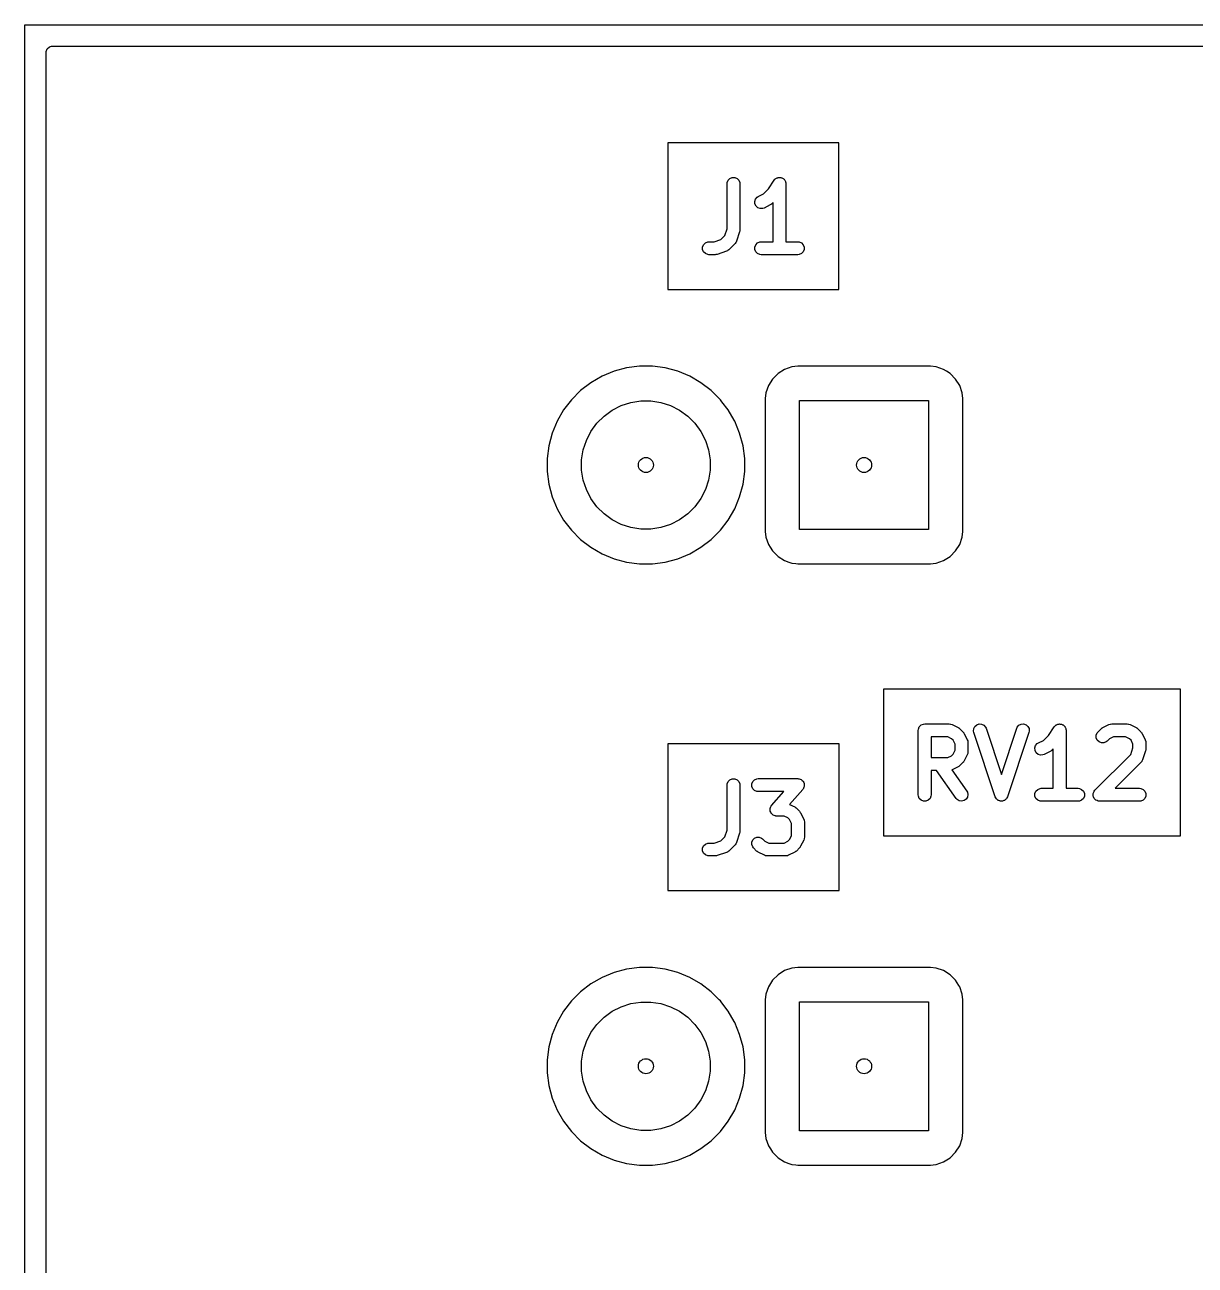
# Model space of a CAD drawing. Extents: x 20 to 124, y -124 to -20.
# Drawn here: x 20 to 47.25, y -48.88 to -20 of the extents above; entities that cross this region are included whole.
import ezdxf

# ---------------------------------------------------------------- set-up
doc = ezdxf.new("R2010")
doc.units = 0
doc.layers.add('BLACK', color=7, linetype='CONTINUOUS')
doc.layers.add('WHITE', color=7, linetype='CONTINUOUS')

msp = doc.modelspace()

# ---------------------------------------------------------------- linework, layer by layer
at = {"layer": 'BLACK', "linetype": 'CONTINUOUS'}
for p, q in [((20.572989, -20.511706), (20.6245, -20.5005)), ((20.6245, -20.5005), (123.3755, -20.5005)), ((20.5005, -20.6245), (20.520185, -20.557461)), ((20.5005, -26.160553), (20.5005, -20.6245)), ((20.520185, -20.557461), (20.572989, -20.511706)), ((38.9555, -22.744984), (34.973071, -22.744984)), ((34.973071, -22.744984), (34.973071, -26.160553)), ((38.9555, -26.160553), (38.9555, -22.744984)), ((36.35, -23.703328), (36.352882, -23.674064)), ((36.352882, -23.674064), (36.37528, -23.619992)), ((36.37528, -23.619992), (36.416664, -23.578608)), ((36.416664, -23.578608), (36.470736, -23.55621)), ((36.470736, -23.55621), (36.529264, -23.55621)), ((36.529264, -23.55621), (36.583336, -23.578608)), ((36.583336, -23.578608), (36.62472, -23.619992)), ((36.62472, -23.619992), (36.647118, -23.674064)), ((36.647118, -23.674064), (36.65, -23.703328)), ((37.312001, -23.822051), (37.446621, -23.620123)), ((37.446621, -23.620123), (37.446687, -23.620042)), ((37.446687, -23.620042), (37.446708, -23.619992)), ((37.446708, -23.619992), (37.446819, -23.61988)), ((37.446819, -23.61988), (37.465251, -23.597372)), ((37.465251, -23.597372), (37.477593, -23.589106)), ((37.477593, -23.589106), (37.488092, -23.578608)), ((37.488092, -23.578608), (37.501668, -23.572984)), ((37.501668, -23.572984), (37.513881, -23.564806)), ((37.513881, -23.564806), (37.528442, -23.561893)), ((37.528442, -23.561893), (37.542164, -23.55621)), ((37.542164, -23.55621), (37.556861, -23.55621)), ((37.556861, -23.55621), (37.571271, -23.553328)), ((37.571271, -23.553328), (37.585841, -23.55621)), ((37.585841, -23.55621), (37.600692, -23.55621)), ((37.600692, -23.55621), (37.614266, -23.561832)), ((37.614266, -23.561832), (37.628685, -23.564685)), ((37.628685, -23.564685), (37.641045, -23.572925)), ((37.641045, -23.572925), (37.654764, -23.578608)), ((37.654764, -23.578608), (37.665153, -23.588997)), ((37.665153, -23.588997), (37.677384, -23.597151)), ((37.677384, -23.597151), (37.685649, -23.609493)), ((37.685649, -23.609493), (37.696148, -23.619992)), ((37.696148, -23.619992), (37.701771, -23.633568)), ((37.701771, -23.633568), (37.70995, -23.645781)), ((37.70995, -23.645781), (37.712862, -23.660343)), ((37.712862, -23.660343), (37.718546, -23.674064)), ((37.718546, -23.674064), (37.721397, -23.703016)), ((36.35, -24.750416), (36.35, -23.703328)), ((36.65, -23.703328), (36.65, -24.774757)), ((37.075775, -23.997736), (37.19686, -23.937192)), ((37.19686, -23.937192), (37.312001, -23.822051)), ((37.721397, -23.703016), (37.721428, -23.70317)), ((37.721428, -23.70317), (37.721417, -23.703222)), ((37.721417, -23.703222), (37.721428, -23.703328)), ((37.721428, -23.703328), (37.721428, -25.053328)), ((36.994035, -24.113139), (37.012542, -24.057616)), ((36.998184, -24.171519), (36.994035, -24.113139)), ((37.024358, -24.223868), (36.998184, -24.171519)), ((37.012542, -24.057616), (37.050889, -24.013401)), ((37.068573, -24.262215), (37.024358, -24.223868)), ((37.050889, -24.013401), (37.075775, -23.997736)), ((37.352796, -24.194635), (37.209939, -24.266064)), ((37.365389, -24.186707), (37.352796, -24.194635)), ((37.369049, -24.185192), (37.365389, -24.186707)), ((37.373168, -24.18181), (37.369049, -24.185192)), ((37.377682, -24.17897), (37.373168, -24.18181)), ((37.380278, -24.175976), (37.377682, -24.17897)), ((37.39178, -24.166537), (37.380278, -24.175976)), ((37.421428, -24.136889), (37.39178, -24.166537)), ((37.421428, -25.053328), (37.421428, -24.136889)), ((37.124096, -24.280722), (37.068573, -24.262215)), ((37.182476, -24.276573), (37.124096, -24.280722)), ((37.209939, -24.266064), (37.182476, -24.276573)), ((36.297466, -24.908014), (36.35, -24.750416)), ((36.642302, -24.822192), (36.570873, -25.036477)), ((36.645601, -24.807682), (36.642302, -24.822192)), ((36.647118, -24.804021), (36.645601, -24.807682)), ((36.64764, -24.798712), (36.647118, -24.804021)), ((36.648822, -24.793518), (36.64764, -24.798712)), ((36.65, -24.774757), (36.648541, -24.789568)), ((36.648541, -24.789568), (36.648822, -24.793518)), ((35.781453, -25.174064), (35.803851, -25.119992)), ((35.803851, -25.119992), (35.845235, -25.078608)), ((35.845235, -25.078608), (35.899307, -25.05621)), ((35.899307, -25.05621), (35.928571, -25.053328)), ((35.928571, -25.053328), (36.047085, -25.053328)), ((36.047085, -25.053328), (36.204687, -25.000794)), ((36.204687, -25.000794), (36.297466, -24.908014)), ((36.534637, -25.095108), (36.39178, -25.237966)), ((36.553292, -25.072377), (36.534637, -25.095108)), ((36.555354, -25.067397), (36.553292, -25.072377)), ((36.558885, -25.063327), (36.555354, -25.067397)), ((36.570873, -25.036477), (36.558885, -25.063327)), ((36.995739, -25.174064), (37.018137, -25.119992)), ((37.018137, -25.119992), (37.059521, -25.078608)), ((37.059521, -25.078608), (37.113593, -25.05621)), ((37.113593, -25.05621), (37.142857, -25.053328)), ((37.142857, -25.053328), (37.421428, -25.053328)), ((37.721428, -25.053328), (38, -25.053328)), ((38, -25.053328), (38.029264, -25.05621)), ((38.029264, -25.05621), (38.083336, -25.078608)), ((38.083336, -25.078608), (38.12472, -25.119992)), ((38.12472, -25.119992), (38.147118, -25.174064)), ((35.781453, -25.232592), (35.781453, -25.174064)), ((35.803851, -25.286664), (35.781453, -25.232592)), ((35.845235, -25.328048), (35.803851, -25.286664)), ((35.899307, -25.350446), (35.845235, -25.328048)), ((35.928571, -25.353328), (35.899307, -25.350446)), ((36.071428, -25.353328), (35.928571, -25.353328)), ((36.086233, -25.351869), (36.071428, -25.353328)), ((36.090188, -25.352151), (36.086233, -25.351869)), ((36.095389, -25.350968), (36.090188, -25.352151)), ((36.100692, -25.350446), (36.095389, -25.350968)), ((36.104349, -25.34893), (36.100692, -25.350446)), ((36.118862, -25.345631), (36.104349, -25.34893)), ((36.333148, -25.274203), (36.118862, -25.345631)), ((36.359999, -25.262215), (36.333148, -25.274203)), ((36.36407, -25.258683), (36.359999, -25.262215)), ((36.36905, -25.256621), (36.36407, -25.258683)), ((36.39178, -25.237966), (36.36905, -25.256621)), ((36.995739, -25.232592), (36.995739, -25.174064)), ((37.018137, -25.286664), (36.995739, -25.232592)), ((37.059521, -25.328048), (37.018137, -25.286664)), ((37.113593, -25.350446), (37.059521, -25.328048)), ((37.142857, -25.353328), (37.113593, -25.350446)), ((38, -25.353328), (37.142857, -25.353328)), ((38.029264, -25.350446), (38, -25.353328)), ((38.083336, -25.328048), (38.029264, -25.350446)), ((38.12472, -25.286664), (38.083336, -25.328048)), ((38.147118, -25.232592), (38.12472, -25.286664)), ((38.147118, -25.174064), (38.147118, -25.232592)), ((20.5005, -27.161655), (20.5005, -26.160553)), ((34.973071, -26.160553), (38.9555, -26.160553)), ((20.5005, -27.410553), (20.5005, -27.161655)), ((20.5005, -30.099223), (20.5005, -27.410553)), ((34.010233, -27.988861), (33.718939, -28.066913)), ((34.309206, -27.949501), (34.010233, -27.988861)), ((34.309211, -27.9495), (34.309206, -27.949501)), ((34.309217, -27.9495), (34.309211, -27.9495)), ((34.610783, -27.9495), (34.309217, -27.9495)), ((34.610788, -27.9495), (34.610783, -27.9495)), ((34.610793, -27.949501), (34.610788, -27.9495)), ((34.909766, -27.988861), (34.610793, -27.949501)), ((35.20106, -28.066913), (34.909766, -27.988861)), ((37.860745, -27.964631), (37.690476, -28.024211)), ((37.86075, -27.96463), (37.860745, -27.964631)), ((37.995039, -27.9495), (37.86075, -27.96463)), ((37.995046, -27.9495), (37.995039, -27.9495)), ((41.084954, -27.9495), (37.995046, -27.9495)), ((41.08496, -27.9495), (41.084954, -27.9495)), ((41.219249, -27.96463), (41.08496, -27.9495)), ((41.219254, -27.964631), (41.219249, -27.96463)), ((41.389523, -28.024211), (41.219254, -27.964631)), ((33.440328, -28.182318), (33.179168, -28.333099)), ((33.440338, -28.182314), (33.440328, -28.182318)), ((33.718939, -28.066913), (33.440338, -28.182314)), ((35.479661, -28.182314), (35.20106, -28.066913)), ((35.479671, -28.182318), (35.479661, -28.182314)), ((35.740831, -28.333099), (35.479671, -28.182318)), ((37.410184, -28.247737), (37.314211, -28.400476)), ((37.537737, -28.120184), (37.410184, -28.247737)), ((37.690476, -28.024211), (37.537737, -28.120184)), ((41.457482, -28.066913), (41.389523, -28.024211)), ((41.542262, -28.120184), (41.457482, -28.066913)), ((41.669816, -28.247738), (41.542262, -28.120184)), ((41.765789, -28.400478), (41.669816, -28.247738)), ((32.939914, -28.516685), (32.726685, -28.729914)), ((32.939921, -28.516679), (32.939914, -28.516685)), ((33.179168, -28.333099), (32.939921, -28.516679)), ((35.980078, -28.516679), (35.740831, -28.333099)), ((35.980085, -28.516685), (35.980078, -28.516679)), ((36.168439, -28.705039), (35.980085, -28.516685)), ((37.25463, -28.57075), (37.2395, -28.705039)), ((37.254631, -28.570745), (37.25463, -28.57075)), ((37.314211, -28.400476), (37.254631, -28.570745)), ((41.825368, -28.570745), (41.765789, -28.400478)), ((41.8405, -28.705046), (41.825368, -28.570745)), ((32.726679, -28.729921), (32.543099, -28.969168)), ((32.726685, -28.729914), (32.726679, -28.729921)), ((33.676252, -28.97104), (33.885975, -28.864181)), ((33.885975, -28.864181), (34.109832, -28.791445)), ((34.109832, -28.791445), (34.342311, -28.754624)), ((34.342311, -28.754624), (34.577689, -28.754624)), ((34.577689, -28.754624), (34.810168, -28.791445)), ((34.810168, -28.791445), (35.034025, -28.864181)), ((35.034025, -28.864181), (35.243748, -28.97104)), ((36.193314, -28.729914), (36.168439, -28.705039)), ((36.19332, -28.729921), (36.193314, -28.729914)), ((36.229486, -28.777053), (36.19332, -28.729921)), ((36.3769, -28.969168), (36.229486, -28.777053)), ((37.2395, -28.705039), (37.2395, -31.79496)), ((38.04, -31.75), (38.04, -28.75)), ((38.04, -28.75), (41.04, -28.75)), ((41.04, -28.75), (41.04, -31.75)), ((41.8405, -30.124038), (41.8405, -28.705046)), ((32.543099, -28.969168), (32.392318, -29.230328)), ((33.319391, -29.275828), (33.485828, -29.109391)), ((33.485828, -29.109391), (33.676252, -28.97104)), ((35.243748, -28.97104), (35.434172, -29.109391)), ((35.434172, -29.109391), (35.600609, -29.275828)), ((36.514414, -29.20735), (36.3769, -28.969168)), ((32.392314, -29.230338), (32.276913, -29.508939)), ((32.392318, -29.230328), (32.392314, -29.230338)), ((33.18104, -29.466252), (33.319391, -29.275828)), ((35.600609, -29.275828), (35.73896, -29.466252)), ((36.527683, -29.230332), (36.514414, -29.20735)), ((36.643087, -29.508942), (36.527683, -29.230332)), ((32.276913, -29.508939), (32.198861, -29.800233)), ((33.001445, -29.899832), (33.074181, -29.675975)), ((33.074181, -29.675975), (33.18104, -29.466252)), ((35.73896, -29.466252), (35.845819, -29.675975)), ((35.845819, -29.675975), (35.918555, -29.899832)), ((36.721138, -29.800232), (36.643087, -29.508942)), ((32.198861, -29.800233), (32.159501, -30.099206)), ((32.964624, -30.132311), (33.001445, -29.899832)), ((35.918555, -29.899832), (35.955376, -30.132311)), ((36.7605, -30.099217), (36.721138, -29.800232)), ((20.5005, -40.160553), (20.5005, -30.099223)), ((32.159501, -30.099206), (32.1595, -30.099223)), ((32.1595, -30.099223), (32.1595, -30.400776)), ((32.964624, -30.367689), (32.964624, -30.132311)), ((35.955376, -30.132311), (35.955376, -30.367689)), ((36.7605, -30.400783), (36.7605, -30.099217)), ((41.8405, -31.794954), (41.8405, -30.124038)), ((32.1595, -30.400776), (32.159501, -30.400793)), ((32.159501, -30.400793), (32.198861, -30.699766)), ((33.001445, -30.600168), (32.964624, -30.367689)), ((33.074181, -30.824025), (33.001445, -30.600168)), ((35.918555, -30.600168), (35.845819, -30.824025)), ((35.955376, -30.367689), (35.918555, -30.600168)), ((36.721138, -30.699768), (36.7605, -30.400783)), ((32.198861, -30.699766), (32.276913, -30.99106)), ((33.18104, -31.033748), (33.074181, -30.824025)), ((35.845819, -30.824025), (35.73896, -31.033748)), ((36.643087, -30.991058), (36.721138, -30.699768)), ((32.276913, -30.99106), (32.392314, -31.269661)), ((33.319391, -31.224172), (33.18104, -31.033748)), ((35.73896, -31.033748), (35.600609, -31.224172)), ((36.527683, -31.269668), (36.643087, -30.991058)), ((32.392314, -31.269661), (32.392318, -31.269671)), ((32.392318, -31.269671), (32.543099, -31.530831)), ((33.485828, -31.390609), (33.319391, -31.224172)), ((33.676252, -31.52896), (33.485828, -31.390609)), ((35.434172, -31.390609), (35.243748, -31.52896)), ((35.600609, -31.224172), (35.434172, -31.390609)), ((36.3769, -31.530832), (36.527683, -31.269668)), ((32.543099, -31.530831), (32.726679, -31.770078)), ((32.726679, -31.770078), (32.726685, -31.770085)), ((32.726685, -31.770085), (32.939914, -31.983314)), ((33.885975, -31.635819), (33.676252, -31.52896)), ((34.109832, -31.708555), (33.885975, -31.635819)), ((34.342311, -31.745376), (34.109832, -31.708555)), ((34.577689, -31.745376), (34.342311, -31.745376)), ((34.810168, -31.708555), (34.577689, -31.745376)), ((35.034025, -31.635819), (34.810168, -31.708555)), ((35.243748, -31.52896), (35.034025, -31.635819)), ((35.98008, -31.983319), (36.193319, -31.77008)), ((36.193319, -31.77008), (36.3769, -31.530832)), ((41.04, -31.75), (38.04, -31.75)), ((32.939914, -31.983314), (32.939921, -31.98332)), ((32.939921, -31.98332), (33.179168, -32.1669)), ((35.740832, -32.1669), (35.98008, -31.983319)), ((37.2395, -31.79496), (37.25463, -31.929249)), ((37.25463, -31.929249), (37.254631, -31.929254)), ((37.254631, -31.929254), (37.314211, -32.099523)), ((41.765789, -32.099522), (41.825368, -31.929255)), ((41.825368, -31.929255), (41.8405, -31.794954)), ((33.179168, -32.1669), (33.440328, -32.317681)), ((33.440328, -32.317681), (33.440329, -32.317681)), ((33.440329, -32.317681), (33.440332, -32.317683)), ((33.440332, -32.317683), (33.626072, -32.394619)), ((35.201058, -32.433087), (35.479668, -32.317683)), ((35.479668, -32.317683), (35.740832, -32.1669)), ((37.314211, -32.099523), (37.356547, -32.1669)), ((37.356547, -32.1669), (37.410184, -32.252262)), ((37.410184, -32.252262), (37.537738, -32.379816)), ((41.542262, -32.379816), (41.669816, -32.252262)), ((41.669816, -32.252262), (41.765789, -32.099522)), ((33.626072, -32.394619), (33.718939, -32.433086)), ((33.718939, -32.433086), (33.71894, -32.433086)), ((33.71894, -32.433086), (33.718942, -32.433087)), ((33.718942, -32.433087), (34.010232, -32.511138)), ((34.010232, -32.511138), (34.309217, -32.5505)), ((34.309217, -32.5505), (34.309224, -32.5505)), ((34.309224, -32.5505), (34.610776, -32.5505)), ((34.610776, -32.5505), (34.610783, -32.5505)), ((34.610783, -32.5505), (34.909768, -32.511138)), ((34.909768, -32.511138), (35.201058, -32.433087)), ((37.537738, -32.379816), (37.690478, -32.475789)), ((37.690478, -32.475789), (37.7915, -32.511138)), ((37.7915, -32.511138), (37.860745, -32.535368)), ((37.860745, -32.535368), (37.86075, -32.535369)), ((37.86075, -32.535369), (37.951246, -32.545565)), ((37.951246, -32.545565), (37.99504, -32.550499)), ((37.99504, -32.550499), (37.995043, -32.5505)), ((37.995043, -32.5505), (37.995046, -32.5505)), ((37.995046, -32.5505), (41.084957, -32.5505)), ((41.084957, -32.5505), (41.084958, -32.550499)), ((41.084958, -32.550499), (41.152104, -32.542934)), ((41.152104, -32.542934), (41.219249, -32.535369)), ((41.219249, -32.535369), (41.219252, -32.535368)), ((41.219252, -32.535368), (41.219255, -32.535368)), ((41.219255, -32.535368), (41.389522, -32.475789)), ((41.389522, -32.475789), (41.542262, -32.379816)), ((46.907939, -35.469984), (39.995214, -35.469984)), ((39.995214, -35.469984), (39.995214, -38.886655)), ((46.907939, -37.124038), (46.907939, -35.469984)), ((40.803596, -36.399064), (40.825994, -36.344992)), ((40.825994, -36.344992), (40.867378, -36.303608)), ((40.867378, -36.303608), (40.92145, -36.28121)), ((40.92145, -36.28121), (40.950714, -36.278328)), ((40.950714, -36.278328), (41.522143, -36.278328)), ((41.522143, -36.278328), (41.551407, -36.28121)), ((41.551407, -36.28121), (41.556387, -36.283273)), ((41.556387, -36.283273), (41.561762, -36.283655)), ((41.561762, -36.283655), (41.589225, -36.294164)), ((41.589225, -36.294164), (41.732082, -36.365593)), ((41.732082, -36.365593), (41.744677, -36.373521)), ((41.744677, -36.373521), (41.748334, -36.375036)), ((41.748334, -36.375036), (41.752451, -36.378415)), ((41.752451, -36.378415), (41.756968, -36.381258)), ((41.756968, -36.381258), (41.759565, -36.384252)), ((41.759565, -36.384252), (41.771065, -36.39369)), ((42.087607, -36.447089), (42.091756, -36.388708)), ((42.091756, -36.388708), (42.11793, -36.336361)), ((42.11793, -36.336361), (42.162144, -36.298014)), ((42.162144, -36.298014), (42.217668, -36.279506)), ((42.217668, -36.279506), (42.276049, -36.283655)), ((42.276049, -36.283655), (42.328396, -36.309829)), ((42.328396, -36.309829), (42.366743, -36.354043)), ((42.366743, -36.354043), (42.378731, -36.380894)), ((42.378731, -36.380894), (42.736429, -37.453986)), ((42.736429, -37.453986), (43.094127, -36.380894)), ((43.094127, -36.380894), (43.106115, -36.354043)), ((43.106115, -36.354043), (43.144462, -36.309828)), ((43.144462, -36.309828), (43.19681, -36.283655)), ((43.19681, -36.283655), (43.25519, -36.279505)), ((43.25519, -36.279505), (43.310714, -36.298014)), ((43.310714, -36.298014), (43.354928, -36.336361)), ((43.354928, -36.336361), (43.381102, -36.388708)), ((43.381102, -36.388708), (43.385252, -36.447088)), ((43.834144, -36.547051), (43.968764, -36.345123)), ((43.968764, -36.345123), (43.96883, -36.345042)), ((43.96883, -36.345042), (43.968851, -36.344992)), ((43.968851, -36.344992), (43.968962, -36.34488)), ((43.968962, -36.34488), (43.987394, -36.322372)), ((43.987394, -36.322372), (43.999736, -36.314106)), ((43.999736, -36.314106), (44.010235, -36.303608)), ((44.010235, -36.303608), (44.023811, -36.297984)), ((44.023811, -36.297984), (44.036024, -36.289806)), ((44.036024, -36.289806), (44.050585, -36.286893)), ((44.050585, -36.286893), (44.064307, -36.28121)), ((44.064307, -36.28121), (44.079004, -36.28121)), ((44.079004, -36.28121), (44.093414, -36.278328)), ((44.093414, -36.278328), (44.107984, -36.28121)), ((44.107984, -36.28121), (44.122835, -36.28121)), ((44.122835, -36.28121), (44.136409, -36.286832)), ((44.136409, -36.286832), (44.150828, -36.289685)), ((44.150828, -36.289685), (44.163188, -36.297925)), ((44.163188, -36.297925), (44.176907, -36.303608)), ((44.176907, -36.303608), (44.187296, -36.313997)), ((44.187296, -36.313997), (44.199527, -36.322151)), ((44.199527, -36.322151), (44.207792, -36.334493)), ((44.207792, -36.334493), (44.218291, -36.344992)), ((44.218291, -36.344992), (44.223914, -36.358568)), ((44.223914, -36.358568), (44.232093, -36.370781)), ((44.232093, -36.370781), (44.235005, -36.385343)), ((44.235005, -36.385343), (44.240689, -36.399064)), ((45.058933, -36.393691), (45.070435, -36.38425)), ((45.070435, -36.38425), (45.073031, -36.381258)), ((45.073031, -36.381258), (45.07754, -36.378419)), ((45.07754, -36.378419), (45.081663, -36.375036)), ((45.081663, -36.375036), (45.085325, -36.373519)), ((45.085325, -36.373519), (45.097917, -36.365593)), ((45.097917, -36.365593), (45.240775, -36.294164)), ((45.240775, -36.294164), (45.268238, -36.283654)), ((45.268238, -36.283654), (45.273615, -36.283271)), ((45.273615, -36.283271), (45.278593, -36.28121)), ((45.278593, -36.28121), (45.307857, -36.278328)), ((45.307857, -36.278328), (45.664999, -36.278328)), ((45.664999, -36.278328), (45.694263, -36.28121)), ((45.694263, -36.28121), (45.69924, -36.283271)), ((45.69924, -36.283271), (45.704618, -36.283654)), ((45.704618, -36.283654), (45.732081, -36.294164)), ((45.732081, -36.294164), (45.874939, -36.365593)), ((45.874939, -36.365593), (45.887532, -36.37352)), ((45.887532, -36.37352), (45.891192, -36.375036)), ((45.891192, -36.375036), (45.895311, -36.378417)), ((45.895311, -36.378417), (45.899825, -36.381258)), ((45.899825, -36.381258), (45.902421, -36.384251)), ((45.902421, -36.384251), (45.913923, -36.393691)), ((40.800714, -36.428328), (40.803596, -36.399064)), ((40.800714, -37.928328), (40.800714, -36.428328)), ((41.486733, -36.578328), (41.100714, -36.578328)), ((41.100714, -36.578328), (41.100714, -37.064042)), ((41.576147, -36.623035), (41.486733, -36.578328)), ((41.613151, -36.660039), (41.576147, -36.623035)), ((41.657857, -36.749451), (41.613151, -36.660039)), ((41.771065, -36.39369), (41.842494, -36.465118)), ((41.842494, -36.465118), (41.851936, -36.476623)), ((41.851936, -36.476623), (41.854928, -36.479218)), ((41.854928, -36.479218), (41.857767, -36.483728)), ((41.857767, -36.483728), (41.861149, -36.487849)), ((41.861149, -36.487849), (41.862664, -36.491508)), ((41.862664, -36.491508), (41.870593, -36.504103)), ((41.870593, -36.504103), (41.942021, -36.646961)), ((41.942021, -36.646961), (41.952531, -36.674424)), ((41.952531, -36.674424), (41.952912, -36.679799)), ((41.952912, -36.679799), (41.954975, -36.684778)), ((42.094127, -36.475762), (42.087607, -36.447089)), ((42.594127, -37.975762), (42.094127, -36.475762)), ((43.378732, -36.475762), (42.878731, -37.975762)), ((43.385252, -36.447088), (43.378732, -36.475762)), ((43.597918, -36.722736), (43.719003, -36.662192)), ((43.719003, -36.662192), (43.834144, -36.547051)), ((44.240689, -36.399064), (44.24354, -36.428016)), ((44.24354, -36.428016), (44.243571, -36.42817)), ((44.243571, -36.42817), (44.24356, -36.428222)), ((44.24356, -36.428222), (44.243571, -36.428328)), ((44.243571, -36.428328), (44.243571, -37.778328)), ((44.946453, -36.541922), (44.96885, -36.48785)), ((44.946453, -36.600448), (44.946453, -36.541922)), ((44.96885, -36.65452), (44.946453, -36.600448)), ((44.96885, -36.48785), (44.987505, -36.465119)), ((45.010236, -36.695906), (44.96885, -36.65452)), ((44.987505, -36.465119), (45.058933, -36.393691)), ((45.199637, -36.677251), (45.176906, -36.695906)), ((45.253853, -36.623035), (45.199637, -36.677251)), ((45.343267, -36.578328), (45.253853, -36.623035)), ((45.629589, -36.578328), (45.343267, -36.578328)), ((45.719003, -36.623035), (45.629589, -36.578328)), ((45.756007, -36.660039), (45.719003, -36.623035)), ((45.800714, -36.749452), (45.756007, -36.660039)), ((45.913923, -36.393691), (45.985351, -36.465119)), ((45.985351, -36.465119), (45.994791, -36.476621)), ((45.994791, -36.476621), (45.997784, -36.479217)), ((45.997784, -36.479217), (46.000622, -36.483726)), ((46.000622, -36.483726), (46.004006, -36.487849)), ((46.004006, -36.487849), (46.005522, -36.491511)), ((46.005522, -36.491511), (46.013449, -36.504103)), ((46.013449, -36.504103), (46.084878, -36.646959)), ((46.084878, -36.646959), (46.095387, -36.674423)), ((46.095387, -36.674423), (46.095768, -36.679797)), ((46.095768, -36.679797), (46.097832, -36.684778)), ((38.957225, -36.746187), (34.973071, -36.746187)), ((34.973071, -36.746187), (34.973071, -40.160553)), ((38.957225, -38.886655), (38.957225, -36.746187)), ((41.61315, -36.982331), (41.657857, -36.892918)), ((41.657857, -36.892918), (41.657857, -36.749451)), ((41.952531, -36.967946), (41.942021, -36.995409)), ((41.952912, -36.96257), (41.952531, -36.967946)), ((41.954975, -36.957592), (41.952912, -36.96257)), ((41.954975, -36.684778), (41.957857, -36.714042)), ((41.957857, -36.928328), (41.954975, -36.957592)), ((41.957857, -36.714042), (41.957857, -36.928328)), ((43.516178, -36.838139), (43.534685, -36.782616)), ((43.520327, -36.896519), (43.516178, -36.838139)), ((43.546501, -36.948868), (43.520327, -36.896519)), ((43.534685, -36.782616), (43.573032, -36.738401)), ((43.590716, -36.987215), (43.546501, -36.948868)), ((43.573032, -36.738401), (43.597918, -36.722736)), ((43.874939, -36.919635), (43.732082, -36.991064)), ((43.887532, -36.911707), (43.874939, -36.919635)), ((43.891192, -36.910192), (43.887532, -36.911707)), ((43.895311, -36.90681), (43.891192, -36.910192)), ((43.899825, -36.90397), (43.895311, -36.90681)), ((43.902421, -36.900976), (43.899825, -36.90397)), ((43.913923, -36.891537), (43.902421, -36.900976)), ((43.943571, -36.861889), (43.913923, -36.891537)), ((43.943571, -37.778328), (43.943571, -36.861889)), ((45.064308, -36.718303), (45.010236, -36.695906)), ((45.122834, -36.718303), (45.064308, -36.718303)), ((45.176906, -36.695906), (45.122834, -36.718303)), ((45.74818, -36.990157), (45.800714, -36.832559)), ((45.800714, -36.832559), (45.800714, -36.749452)), ((46.093016, -36.904335), (46.021587, -37.11862)), ((46.096315, -36.889825), (46.093016, -36.904335)), ((46.097832, -36.886164), (46.096315, -36.889825)), ((46.097832, -36.684778), (46.100714, -36.714042)), ((46.098354, -36.880855), (46.097832, -36.886164)), ((46.099536, -36.875661), (46.098354, -36.880855)), ((46.100714, -36.8569), (46.099255, -36.871711)), ((46.099255, -36.871711), (46.099536, -36.875661)), ((46.100714, -36.714042), (46.100714, -36.8569)), ((41.100714, -37.064042), (41.486733, -37.064042)), ((41.486733, -37.064042), (41.576145, -37.019336)), ((41.576145, -37.019336), (41.61315, -36.982331)), ((41.759564, -37.258119), (41.756968, -37.261113)), ((41.771066, -37.24868), (41.759564, -37.258119)), ((41.842495, -37.177251), (41.771066, -37.24868)), ((41.851936, -37.165746), (41.842495, -37.177251)), ((41.854928, -37.163152), (41.851936, -37.165746)), ((41.857766, -37.158642), (41.854928, -37.163152)), ((41.86115, -37.15452), (41.857766, -37.158642)), ((41.862666, -37.150858), (41.86115, -37.15452)), ((41.870593, -37.138267), (41.862666, -37.150858)), ((41.942021, -36.995409), (41.870593, -37.138267)), ((43.646239, -37.005722), (43.590716, -36.987215)), ((43.704619, -37.001573), (43.646239, -37.005722)), ((43.732082, -36.991064), (43.704619, -37.001573)), ((44.916076, -37.822262), (45.74818, -36.990157)), ((45.985351, -37.177251), (45.384274, -37.778328)), ((46.004006, -37.154521), (45.985351, -37.177251)), ((46.006069, -37.149539), (46.004006, -37.154521)), ((46.009599, -37.14547), (46.006069, -37.149539)), ((46.021587, -37.11862), (46.009599, -37.14547)), ((46.907939, -38.886655), (46.907939, -37.124038)), ((41.229759, -37.364042), (41.100714, -37.364042)), ((41.100714, -37.364042), (41.100714, -37.928328)), ((41.684972, -38.014347), (41.229759, -37.364042)), ((41.589225, -37.348206), (41.58579, -37.34952)), ((41.58579, -37.34952), (41.930742, -37.842309)), ((41.732082, -37.276778), (41.589225, -37.348206)), ((41.744675, -37.26885), (41.732082, -37.276778)), ((41.748335, -37.267335), (41.744675, -37.26885)), ((41.752454, -37.263953), (41.748335, -37.267335)), ((41.756968, -37.261113), (41.752454, -37.263953)), ((36.35, -37.703328), (36.352882, -37.674064)), ((36.35, -38.750416), (36.35, -37.703328)), ((36.352882, -37.674064), (36.37528, -37.619992)), ((36.37528, -37.619992), (36.416664, -37.578608)), ((36.416664, -37.578608), (36.470736, -37.55621)), ((36.470736, -37.55621), (36.529264, -37.55621)), ((36.529264, -37.55621), (36.583336, -37.578608)), ((36.583336, -37.578608), (36.62472, -37.619992)), ((36.62472, -37.619992), (36.647118, -37.674064)), ((36.647118, -37.674064), (36.65, -37.703328)), ((36.65, -37.703328), (36.65, -38.774757)), ((36.92431, -37.674064), (36.946708, -37.619992)), ((36.92431, -37.732592), (36.92431, -37.674064)), ((36.946708, -37.786664), (36.92431, -37.732592)), ((36.946708, -37.619992), (36.988092, -37.578608)), ((36.988092, -37.828048), (36.946708, -37.786664)), ((36.988092, -37.578608), (37.042164, -37.55621)), ((37.042164, -37.850446), (36.988092, -37.828048)), ((37.042164, -37.55621), (37.071428, -37.553328)), ((37.071428, -37.553328), (38, -37.553328)), ((38.112886, -37.802104), (37.805952, -38.152886)), ((38, -37.553328), (38.015477, -37.554852)), ((38.015477, -37.554852), (38.019412, -37.55459)), ((38.019412, -37.55459), (38.022122, -37.555506)), ((38.022122, -37.555506), (38.029264, -37.55621)), ((38.029264, -37.55621), (38.051778, -37.565536)), ((38.051778, -37.565536), (38.074854, -37.57334)), ((38.074854, -37.57334), (38.078661, -37.576671)), ((38.078661, -37.576671), (38.083336, -37.578608)), ((38.083336, -37.578608), (38.100565, -37.595837)), ((38.100565, -37.595837), (38.118901, -37.611881)), ((38.121929, -37.789454), (38.112886, -37.802104)), ((38.118901, -37.611881), (38.121143, -37.616415)), ((38.121143, -37.616415), (38.12472, -37.619992)), ((38.12472, -37.786664), (38.121929, -37.789454)), ((38.12472, -37.619992), (38.134046, -37.642508)), ((38.125815, -37.784019), (38.12472, -37.786664)), ((38.129988, -37.778183), (38.125815, -37.784019)), ((38.137793, -37.755103), (38.129988, -37.778183)), ((38.134046, -37.642508), (38.144845, -37.664344)), ((38.147118, -37.732592), (38.137793, -37.755103)), ((38.144845, -37.664344), (38.145181, -37.669388)), ((38.145181, -37.669388), (38.147118, -37.674064)), ((38.147118, -37.674064), (38.147118, -37.698439)), ((38.147118, -37.698439), (38.148738, -37.72274)), ((38.148738, -37.72274), (38.147118, -37.72753)), ((38.147118, -37.72753), (38.147118, -37.732592)), ((43.54028, -37.844992), (43.581664, -37.803608)), ((43.581664, -37.803608), (43.635736, -37.78121)), ((43.635736, -37.78121), (43.665, -37.778328)), ((43.665, -37.778328), (43.943571, -37.778328)), ((44.243571, -37.778328), (44.522143, -37.778328)), ((44.522143, -37.778328), (44.551407, -37.78121)), ((44.551407, -37.78121), (44.605479, -37.803608)), ((44.605479, -37.803608), (44.646863, -37.844992)), ((44.897421, -37.844993), (44.916076, -37.822262)), ((45.384274, -37.778328), (45.950714, -37.778328)), ((45.950714, -37.778328), (45.979978, -37.78121)), ((45.979978, -37.78121), (46.03405, -37.803608)), ((46.03405, -37.803608), (46.075434, -37.844992)), ((37.071428, -37.853328), (37.042164, -37.850446)), ((37.669435, -37.853328), (37.071428, -37.853328)), ((37.387113, -38.175981), (37.669435, -37.853328)), ((40.803596, -37.957592), (40.800714, -37.928328)), ((40.825994, -38.011664), (40.803596, -37.957592)), ((40.867378, -38.053048), (40.825994, -38.011664)), ((40.92145, -38.075446), (40.867378, -38.053048)), ((40.979978, -38.075446), (40.92145, -38.075446)), ((41.03405, -38.053048), (40.979978, -38.075446)), ((41.075434, -38.011664), (41.03405, -38.053048)), ((41.097832, -37.957592), (41.075434, -38.011664)), ((41.100714, -37.928328), (41.097832, -37.957592)), ((41.704115, -38.036669), (41.684972, -38.014347)), ((41.753472, -38.068122), (41.704115, -38.036669)), ((41.811108, -38.078293), (41.753472, -38.068122)), ((41.86825, -38.065634), (41.811108, -38.078293)), ((41.916198, -38.03207), (41.86825, -38.065634)), ((41.947651, -37.982713), (41.916198, -38.03207)), ((41.930742, -37.842309), (41.945163, -37.867935)), ((41.945163, -37.867935), (41.957822, -37.925077)), ((41.957822, -37.925077), (41.947651, -37.982713)), ((42.606115, -38.002613), (42.594127, -37.975762)), ((42.613137, -38.01071), (42.606115, -38.002613)), ((42.61793, -38.020295), (42.613137, -38.01071)), ((42.632136, -38.032616), (42.61793, -38.020295)), ((42.644462, -38.046828), (42.632136, -38.032616)), ((42.654049, -38.051621), (42.644462, -38.046828)), ((42.662144, -38.058642), (42.654049, -38.051621)), ((42.679986, -38.064589), (42.662144, -38.058642)), ((42.69681, -38.073001), (42.679986, -38.064589)), ((42.7075, -38.07376), (42.69681, -38.073001)), ((42.717668, -38.07715), (42.7075, -38.07376)), ((42.736424, -38.075817), (42.717668, -38.07715)), ((42.75519, -38.077151), (42.736424, -38.075817)), ((42.76536, -38.07376), (42.75519, -38.077151)), ((42.776049, -38.073001), (42.76536, -38.07376)), ((42.79287, -38.06459), (42.776049, -38.073001)), ((42.810714, -38.058642), (42.79287, -38.06459)), ((42.81881, -38.051619), (42.810714, -38.058642)), ((42.828396, -38.046827), (42.81881, -38.051619)), ((42.840719, -38.032618), (42.828396, -38.046827)), ((42.854928, -38.020295), (42.840719, -38.032618)), ((42.85972, -38.010709), (42.854928, -38.020295)), ((42.866743, -38.002613), (42.85972, -38.010709)), ((42.878731, -37.975762), (42.866743, -38.002613)), ((43.517882, -37.899064), (43.54028, -37.844992)), ((43.517882, -37.957592), (43.517882, -37.899064)), ((43.54028, -38.011664), (43.517882, -37.957592)), ((43.581664, -38.053048), (43.54028, -38.011664)), ((43.635736, -38.075446), (43.581664, -38.053048)), ((43.665, -38.078328), (43.635736, -38.075446)), ((44.522143, -38.078328), (43.665, -38.078328)), ((44.551407, -38.075446), (44.522143, -38.078328)), ((44.605479, -38.053048), (44.551407, -38.075446)), ((44.646863, -38.011664), (44.605479, -38.053048)), ((44.646863, -37.844992), (44.669261, -37.899064)), ((44.669261, -37.957592), (44.646863, -38.011664)), ((44.669261, -37.899064), (44.669261, -37.957592)), ((44.875024, -37.899064), (44.887918, -37.867935)), ((44.875024, -37.957592), (44.875024, -37.899064)), ((44.884301, -37.979989), (44.875024, -37.957592)), ((44.897421, -38.011663), (44.884301, -37.979989)), ((44.887918, -37.867935), (44.897421, -37.844993)), ((44.938807, -38.053049), (44.897421, -38.011663)), ((44.96919, -38.065634), (44.938807, -38.053049)), ((44.992878, -38.075446), (44.96919, -38.065634)), ((45.022142, -38.078328), (44.992878, -38.075446)), ((45.950714, -38.078328), (45.022142, -38.078328)), ((45.979978, -38.075446), (45.950714, -38.078328)), ((46.03405, -38.053048), (45.979978, -38.075446)), ((46.075434, -38.011664), (46.03405, -38.053048)), ((46.075434, -37.844992), (46.097832, -37.899064)), ((46.097832, -37.957592), (46.075434, -38.011664)), ((46.097832, -37.899064), (46.097832, -37.957592)), ((37.351261, -38.255345), (37.352882, -38.250552)), ((37.352882, -38.279654), (37.351261, -38.255345)), ((37.352882, -38.245493), (37.362205, -38.222984)), ((37.352882, -38.250552), (37.352882, -38.245493)), ((37.352882, -38.304021), (37.352882, -38.279654)), ((37.354818, -38.308696), (37.352882, -38.304021)), ((37.355155, -38.313741), (37.354818, -38.308696)), ((37.365953, -38.335576), (37.355155, -38.313741)), ((37.362205, -38.222984), (37.370012, -38.199903)), ((37.37528, -38.358093), (37.365953, -38.335576)), ((37.370012, -38.199903), (37.374183, -38.194066)), ((37.374183, -38.194066), (37.37528, -38.191421)), ((37.37528, -38.191421), (37.378069, -38.188631)), ((37.378856, -38.361669), (37.37528, -38.358093)), ((37.378069, -38.188631), (37.387113, -38.175981)), ((37.381099, -38.366204), (37.378856, -38.361669)), ((37.399434, -38.382247), (37.381099, -38.366204)), ((37.416664, -38.399477), (37.399434, -38.382247)), ((37.421338, -38.401413), (37.416664, -38.399477)), ((37.425146, -38.404745), (37.421338, -38.401413)), ((37.448227, -38.412551), (37.425146, -38.404745)), ((37.470736, -38.421875), (37.448227, -38.412551)), ((37.805952, -38.152886), (37.924225, -38.212021)), ((37.924225, -38.212021), (37.936819, -38.219949)), ((37.936819, -38.219949), (37.940479, -38.221465)), ((37.940479, -38.221465), (37.944599, -38.224846)), ((37.944599, -38.224846), (37.94911, -38.227686)), ((37.94911, -38.227686), (37.951704, -38.230677)), ((37.951704, -38.230677), (37.96321, -38.24012)), ((37.96321, -38.24012), (38.034638, -38.311549)), ((38.034638, -38.311549), (38.044076, -38.323049)), ((38.044076, -38.323049), (38.04707, -38.325646)), ((38.04707, -38.325646), (38.04991, -38.330158)), ((38.04991, -38.330158), (38.053292, -38.334279)), ((38.053292, -38.334279), (38.054807, -38.337938)), ((38.054807, -38.337938), (38.062735, -38.350532)), ((38.062735, -38.350532), (38.134164, -38.493388)), ((37.477873, -38.422577), (37.470736, -38.421875)), ((37.480588, -38.423496), (37.477873, -38.422577)), ((37.484527, -38.423233), (37.480588, -38.423496)), ((37.5, -38.424757), (37.484527, -38.423233)), ((37.678876, -38.424757), (37.5, -38.424757)), ((37.768289, -38.469463), (37.678876, -38.424757)), ((37.805292, -38.506467), (37.768289, -38.469463)), ((37.85, -38.595881), (37.805292, -38.506467)), ((37.85, -38.882203), (37.85, -38.595881)), ((38.134164, -38.493388), (38.144673, -38.520852)), ((38.144673, -38.520852), (38.145054, -38.526226)), ((38.145054, -38.526226), (38.147118, -38.531207)), ((38.147118, -38.531207), (38.15, -38.560471)), ((38.15, -38.560471), (38.15, -38.917614)), ((36.204687, -39.000794), (36.297466, -38.908014)), ((36.297466, -38.908014), (36.35, -38.750416)), ((36.642302, -38.822192), (36.570873, -39.036477)), ((36.645601, -38.807682), (36.642302, -38.822192)), ((36.647118, -38.804021), (36.645601, -38.807682)), ((36.64764, -38.798712), (36.647118, -38.804021)), ((36.648822, -38.793518), (36.64764, -38.798712)), ((36.65, -38.774757), (36.648541, -38.789568)), ((36.648541, -38.789568), (36.648822, -38.793518)), ((36.92431, -39.031208), (36.946707, -38.977136)), ((36.946707, -38.977136), (36.988093, -38.93575)), ((36.988093, -38.93575), (37.042165, -38.913353)), ((37.042165, -38.913353), (37.100691, -38.913353)), ((37.100691, -38.913353), (37.154763, -38.93575)), ((37.154763, -38.93575), (37.177494, -38.954405)), ((37.177494, -38.954405), (37.23171, -39.008621)), ((37.768289, -39.008621), (37.805292, -38.971617)), ((37.805292, -38.971617), (37.85, -38.882203)), ((38.134164, -38.984697), (38.062735, -39.127553)), ((38.144673, -38.957233), (38.134164, -38.984697)), ((38.145054, -38.951858), (38.144673, -38.957233)), ((38.147118, -38.946878), (38.145054, -38.951858)), ((38.15, -38.917614), (38.147118, -38.946878)), ((38.957225, -39.661655), (38.957225, -38.886655)), ((39.995214, -38.886655), (46.907939, -38.886655)), ((35.781453, -39.174064), (35.803851, -39.119992)), ((35.781453, -39.232592), (35.781453, -39.174064)), ((35.803851, -39.286664), (35.781453, -39.232592)), ((35.803851, -39.119992), (35.845235, -39.078608)), ((35.845235, -39.078608), (35.899307, -39.05621)), ((35.899307, -39.05621), (35.928571, -39.053328)), ((35.928571, -39.053328), (36.047085, -39.053328)), ((36.047085, -39.053328), (36.204687, -39.000794)), ((36.333148, -39.274203), (36.118862, -39.345631)), ((36.359999, -39.262215), (36.333148, -39.274203)), ((36.36407, -39.258683), (36.359999, -39.262215)), ((36.36905, -39.256621), (36.36407, -39.258683)), ((36.39178, -39.237966), (36.36905, -39.256621)), ((36.534637, -39.095108), (36.39178, -39.237966)), ((36.553292, -39.072377), (36.534637, -39.095108)), ((36.555354, -39.067397), (36.553292, -39.072377)), ((36.558885, -39.063327), (36.555354, -39.067397)), ((36.570873, -39.036477), (36.558885, -39.063327)), ((36.92431, -39.089734), (36.92431, -39.031208)), ((36.946707, -39.143806), (36.92431, -39.089734)), ((36.965362, -39.166537), (36.946707, -39.143806)), ((37.036791, -39.237966), (36.965362, -39.166537)), ((37.048295, -39.247407), (37.036791, -39.237966)), ((37.05089, -39.250399), (37.048295, -39.247407)), ((37.055399, -39.253237), (37.05089, -39.250399)), ((37.059522, -39.256621), (37.055399, -39.253237)), ((37.063183, -39.258137), (37.059522, -39.256621)), ((37.075775, -39.266064), (37.063183, -39.258137)), ((37.218633, -39.337492), (37.075775, -39.266064)), ((37.23171, -39.008621), (37.321124, -39.053328)), ((37.321124, -39.053328), (37.678876, -39.053328)), ((37.678876, -39.053328), (37.768289, -39.008621)), ((37.924225, -39.266064), (37.781366, -39.337492)), ((37.936819, -39.258135), (37.924225, -39.266064)), ((37.940479, -39.25662), (37.936819, -39.258135)), ((37.944599, -39.253238), (37.940479, -39.25662)), ((37.94911, -39.250399), (37.944599, -39.253238)), ((37.951704, -39.247407), (37.94911, -39.250399)), ((37.96321, -39.237965), (37.951704, -39.247407)), ((38.034638, -39.166536), (37.96321, -39.237965)), ((38.044076, -39.155035), (38.034638, -39.166536)), ((38.04707, -39.152439), (38.044076, -39.155035)), ((38.04991, -39.147926), (38.04707, -39.152439)), ((38.053292, -39.143806), (38.04991, -39.147926)), ((38.054807, -39.140146), (38.053292, -39.143806)), ((38.062735, -39.127553), (38.054807, -39.140146)), ((35.845235, -39.328048), (35.803851, -39.286664)), ((35.899307, -39.350446), (35.845235, -39.328048)), ((35.928571, -39.353328), (35.899307, -39.350446)), ((36.071428, -39.353328), (35.928571, -39.353328)), ((36.086233, -39.351869), (36.071428, -39.353328)), ((36.090188, -39.352151), (36.086233, -39.351869)), ((36.095389, -39.350968), (36.090188, -39.352151)), ((36.100692, -39.350446), (36.095389, -39.350968)), ((36.104349, -39.34893), (36.100692, -39.350446)), ((36.118862, -39.345631), (36.104349, -39.34893)), ((37.246096, -39.348002), (37.218633, -39.337492)), ((37.251471, -39.348383), (37.246096, -39.348002)), ((37.25645, -39.350446), (37.251471, -39.348383)), ((37.285714, -39.353328), (37.25645, -39.350446)), ((37.714285, -39.353328), (37.285714, -39.353328)), ((37.743549, -39.350446), (37.714285, -39.353328)), ((37.748527, -39.348383), (37.743549, -39.350446)), ((37.753903, -39.348002), (37.748527, -39.348383)), ((37.781366, -39.337492), (37.753903, -39.348002)), ((38.957225, -40.115553), (38.957225, -39.661655)), ((38.957225, -40.160553), (38.957225, -40.115553)), ((20.5005, -44.099223), (20.5005, -40.160553)), ((34.973071, -40.160553), (38.957225, -40.160553)), ((33.718939, -42.066913), (33.440338, -42.182314)), ((34.010233, -41.988861), (33.718939, -42.066913)), ((34.309206, -41.949501), (34.010233, -41.988861)), ((34.309211, -41.9495), (34.309206, -41.949501)), ((34.309217, -41.9495), (34.309211, -41.9495)), ((34.610783, -41.9495), (34.309217, -41.9495)), ((34.610788, -41.9495), (34.610783, -41.9495)), ((34.610793, -41.949501), (34.610788, -41.9495)), ((34.909766, -41.988861), (34.610793, -41.949501)), ((35.20106, -42.066913), (34.909766, -41.988861)), ((35.479661, -42.182314), (35.20106, -42.066913)), ((37.537737, -42.120184), (37.410184, -42.247737)), ((37.690476, -42.024211), (37.537737, -42.120184)), ((37.860745, -41.964631), (37.690476, -42.024211)), ((37.86075, -41.96463), (37.860745, -41.964631)), ((37.995039, -41.9495), (37.86075, -41.96463)), ((37.995046, -41.9495), (37.995039, -41.9495)), ((41.084954, -41.9495), (37.995046, -41.9495)), ((41.08496, -41.9495), (41.084954, -41.9495)), ((41.219249, -41.96463), (41.08496, -41.9495)), ((41.219254, -41.964631), (41.219249, -41.96463)), ((41.389523, -42.024211), (41.219254, -41.964631)), ((41.542262, -42.120184), (41.389523, -42.024211)), ((41.669815, -42.247737), (41.542262, -42.120184)), ((33.179168, -42.333099), (32.939921, -42.516679)), ((33.440328, -42.182318), (33.179168, -42.333099)), ((33.440338, -42.182314), (33.440328, -42.182318)), ((35.479671, -42.182318), (35.479661, -42.182314)), ((35.740831, -42.333099), (35.479671, -42.182318)), ((35.980078, -42.516679), (35.740831, -42.333099)), ((37.314211, -42.400476), (37.254631, -42.570745)), ((37.410184, -42.247737), (37.314211, -42.400476)), ((41.747576, -42.371493), (41.669815, -42.247737)), ((41.765789, -42.400478), (41.747576, -42.371493)), ((41.825368, -42.570745), (41.765789, -42.400478)), ((32.726679, -42.729921), (32.543099, -42.969168)), ((32.726685, -42.729914), (32.726679, -42.729921)), ((32.939914, -42.516685), (32.726685, -42.729914)), ((32.939921, -42.516679), (32.939914, -42.516685)), ((35.980085, -42.516685), (35.980078, -42.516679)), ((36.168439, -42.705039), (35.980085, -42.516685)), ((36.193314, -42.729914), (36.168439, -42.705039)), ((36.19332, -42.729921), (36.193314, -42.729914)), ((36.229486, -42.777053), (36.19332, -42.729921)), ((37.25463, -42.57075), (37.2395, -42.705039)), ((37.2395, -42.705039), (37.2395, -45.79496)), ((37.254631, -42.570745), (37.25463, -42.57075)), ((41.8405, -42.705046), (41.825368, -42.570745)), ((41.8405, -44.124038), (41.8405, -42.705046)), ((32.543099, -42.969168), (32.392318, -43.230328)), ((33.485828, -43.109391), (33.676252, -42.97104)), ((33.676252, -42.97104), (33.885975, -42.864181)), ((33.885975, -42.864181), (34.109832, -42.791445)), ((34.109832, -42.791445), (34.342311, -42.754624)), ((34.342311, -42.754624), (34.577689, -42.754624)), ((34.577689, -42.754624), (34.810168, -42.791445)), ((34.810168, -42.791445), (35.034025, -42.864181)), ((35.034025, -42.864181), (35.243748, -42.97104)), ((35.243748, -42.97104), (35.434172, -43.109391)), ((36.3769, -42.969168), (36.229486, -42.777053)), ((36.514414, -43.20735), (36.3769, -42.969168)), ((38.04, -45.75), (38.04, -42.75)), ((38.04, -42.75), (41.04, -42.75)), ((41.04, -42.75), (41.04, -45.75)), ((32.392314, -43.230338), (32.276913, -43.508939)), ((32.392318, -43.230328), (32.392314, -43.230338)), ((33.18104, -43.466252), (33.319391, -43.275828)), ((33.319391, -43.275828), (33.485828, -43.109391)), ((35.434172, -43.109391), (35.600609, -43.275828)), ((35.600609, -43.275828), (35.73896, -43.466252)), ((36.527683, -43.230332), (36.514414, -43.20735)), ((36.643087, -43.508942), (36.527683, -43.230332)), ((32.276913, -43.508939), (32.198861, -43.800233)), ((33.074181, -43.675975), (33.18104, -43.466252)), ((35.73896, -43.466252), (35.845819, -43.675975)), ((36.721138, -43.800232), (36.643087, -43.508942)), ((32.198861, -43.800233), (32.159501, -44.099206)), ((32.964624, -44.132311), (33.001445, -43.899832)), ((33.001445, -43.899832), (33.074181, -43.675975)), ((35.845819, -43.675975), (35.918555, -43.899832)), ((35.918555, -43.899832), (35.955376, -44.132311)), ((36.7605, -44.099217), (36.721138, -43.800232)), ((20.5005, -54.160553), (20.5005, -44.099223)), ((32.159501, -44.099206), (32.1595, -44.099223)), ((32.1595, -44.099223), (32.1595, -44.400776)), ((32.964624, -44.367689), (32.964624, -44.132311)), ((35.955376, -44.132311), (35.955376, -44.367689)), ((36.7605, -44.400783), (36.7605, -44.099217)), ((41.8405, -45.794954), (41.8405, -44.124038)), ((32.1595, -44.400776), (32.159501, -44.400793)), ((32.159501, -44.400793), (32.198861, -44.699766)), ((33.001445, -44.600168), (32.964624, -44.367689)), ((35.955376, -44.367689), (35.918555, -44.600168)), ((36.721138, -44.699768), (36.7605, -44.400783)), ((32.198861, -44.699766), (32.276913, -44.99106)), ((33.074181, -44.824025), (33.001445, -44.600168)), ((35.918555, -44.600168), (35.845819, -44.824025)), ((36.643087, -44.991058), (36.721138, -44.699768)), ((32.276913, -44.99106), (32.392314, -45.269661)), ((33.18104, -45.033748), (33.074181, -44.824025)), ((33.319391, -45.224172), (33.18104, -45.033748)), ((35.73896, -45.033748), (35.600609, -45.224172)), ((35.845819, -44.824025), (35.73896, -45.033748)), ((36.527683, -45.269668), (36.643087, -44.991058)), ((32.392314, -45.269661), (32.392318, -45.269671)), ((32.392318, -45.269671), (32.543099, -45.530831)), ((33.485828, -45.390609), (33.319391, -45.224172)), ((35.600609, -45.224172), (35.434172, -45.390609)), ((36.3769, -45.530832), (36.527683, -45.269668)), ((32.543099, -45.530831), (32.726679, -45.770078)), ((33.676252, -45.52896), (33.485828, -45.390609)), ((33.885975, -45.635819), (33.676252, -45.52896)), ((35.243748, -45.52896), (35.034025, -45.635819)), ((35.434172, -45.390609), (35.243748, -45.52896)), ((36.193319, -45.77008), (36.3769, -45.530832)), ((32.726679, -45.770078), (32.726685, -45.770085)), ((32.726685, -45.770085), (32.939914, -45.983314)), ((34.109832, -45.708555), (33.885975, -45.635819)), ((34.342311, -45.745376), (34.109832, -45.708555)), ((34.577689, -45.745376), (34.342311, -45.745376)), ((34.810168, -45.708555), (34.577689, -45.745376)), ((35.034025, -45.635819), (34.810168, -45.708555)), ((35.98008, -45.983319), (36.193319, -45.77008)), ((37.2395, -45.79496), (37.25463, -45.929249)), ((41.04, -45.75), (38.04, -45.75)), ((41.825368, -45.929255), (41.8405, -45.794954)), ((32.939914, -45.983314), (32.939921, -45.98332)), ((32.939921, -45.98332), (33.179168, -46.1669)), ((33.179168, -46.1669), (33.440328, -46.317681)), ((35.479668, -46.317683), (35.740832, -46.1669)), ((35.740832, -46.1669), (35.98008, -45.983319)), ((37.25463, -45.929249), (37.254631, -45.929254)), ((37.254631, -45.929254), (37.314211, -46.099523)), ((37.314211, -46.099523), (37.361951, -46.1755)), ((37.361951, -46.1755), (37.410184, -46.252262)), ((41.669816, -46.252262), (41.765789, -46.099522)), ((41.765789, -46.099522), (41.825368, -45.929255)), ((33.440328, -46.317681), (33.440329, -46.317681)), ((33.440329, -46.317681), (33.440332, -46.317683)), ((33.440332, -46.317683), (33.626072, -46.394619)), ((33.626072, -46.394619), (33.718939, -46.433086)), ((33.718939, -46.433086), (33.71894, -46.433086)), ((33.71894, -46.433086), (33.718942, -46.433087)), ((33.718942, -46.433087), (34.010232, -46.511138)), ((34.909768, -46.511138), (35.201058, -46.433087)), ((35.201058, -46.433087), (35.479668, -46.317683)), ((37.410184, -46.252262), (37.537738, -46.379816)), ((37.537738, -46.379816), (37.690478, -46.475789)), ((37.690478, -46.475789), (37.7915, -46.511138)), ((41.219255, -46.535368), (41.389522, -46.475789)), ((41.389522, -46.475789), (41.542262, -46.379816)), ((41.542262, -46.379816), (41.669816, -46.252262)), ((34.010232, -46.511138), (34.309217, -46.5505)), ((34.309217, -46.5505), (34.309224, -46.5505)), ((34.309224, -46.5505), (34.610776, -46.5505)), ((34.610776, -46.5505), (34.610783, -46.5505)), ((34.610783, -46.5505), (34.909768, -46.511138)), ((37.7915, -46.511138), (37.860745, -46.535368)), ((37.860745, -46.535368), (37.86075, -46.535369)), ((37.86075, -46.535369), (37.951246, -46.545565)), ((37.951246, -46.545565), (37.99504, -46.550499)), ((37.99504, -46.550499), (37.995043, -46.5505)), ((37.995043, -46.5505), (37.995046, -46.5505)), ((37.995046, -46.5505), (41.084957, -46.5505)), ((41.084957, -46.5505), (41.084958, -46.550499)), ((41.084958, -46.550499), (41.152104, -46.542934)), ((41.152104, -46.542934), (41.219249, -46.535369)), ((41.219249, -46.535369), (41.219252, -46.535368)), ((41.219252, -46.535368), (41.219255, -46.535368))]:
    msp.add_line(p, q, dxfattribs=at)
at = {"layer": 'BLACK'}
for centre in [(34.46, -30.25), (39.54, -30.25), (34.46, -44.25), (39.54, -44.25)]:
    msp.add_circle(centre, 0.175, dxfattribs=at)
at = {"layer": 'WHITE', "linetype": 'CONTINUOUS'}
for p, q in [((20, -20), (124, -20)), ((20, -124), (20, -20))]:
    msp.add_line(p, q, dxfattribs=at)
at = {"layer": 'WHITE'}
for centre in [(34.46, -30.25), (39.54, -30.25), (34.46, -44.25), (39.54, -44.25)]:
    msp.add_circle(centre, 0.175, dxfattribs=at)

doc.saveas('drawing.dxf')
